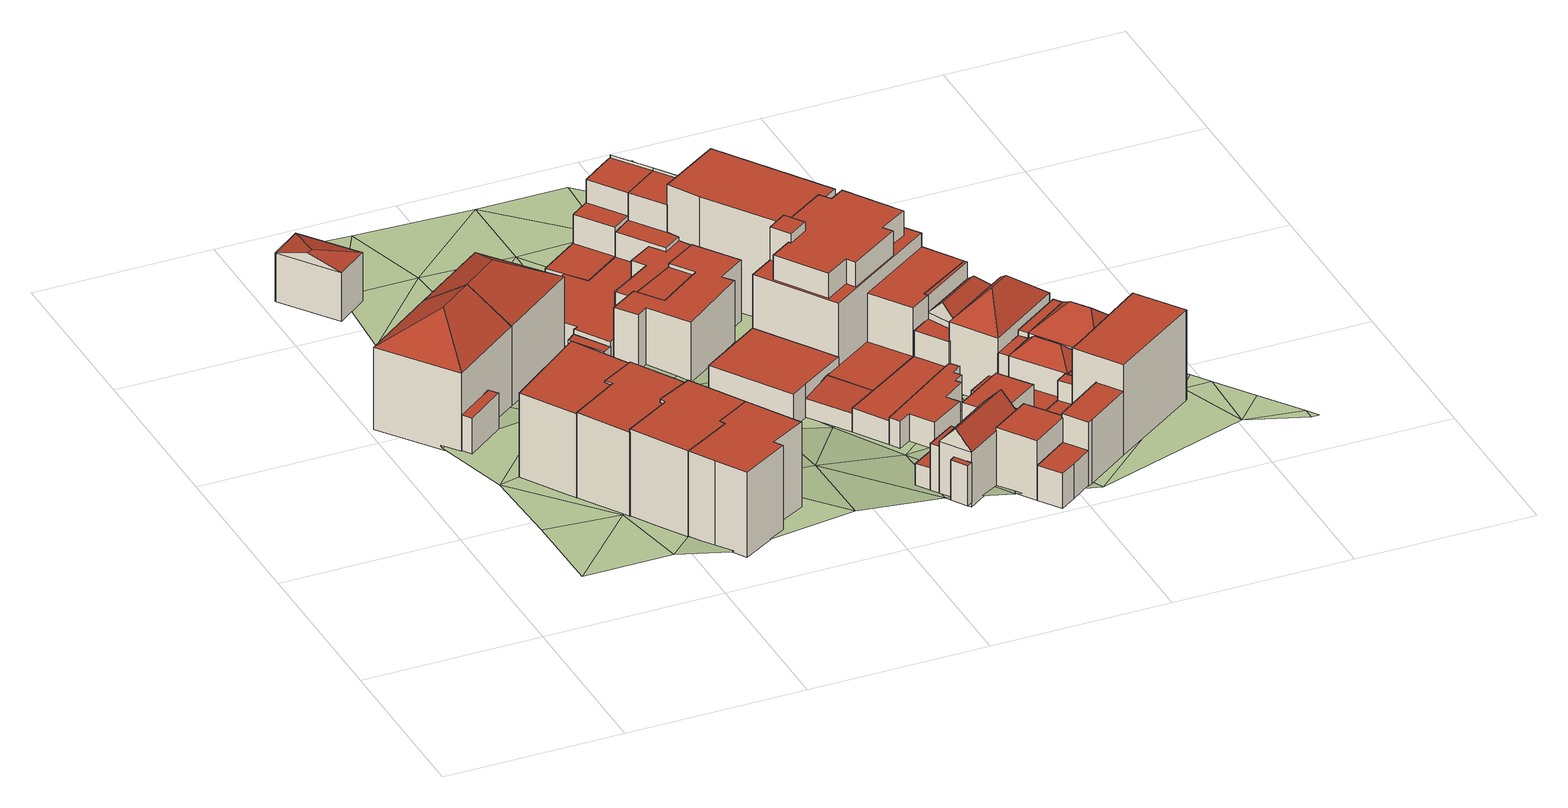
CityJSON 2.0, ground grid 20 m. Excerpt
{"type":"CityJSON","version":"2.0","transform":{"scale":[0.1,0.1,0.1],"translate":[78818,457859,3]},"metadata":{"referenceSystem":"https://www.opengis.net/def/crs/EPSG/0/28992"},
"CityObjects":{
"building1":{"type":"Building","children":["building1-1","building1-2"]},
"building1-1":{"type":"BuildingPart","attributes":{"RelativeEavesHeight":9.69,"AbsoluteEavesHeight":13.61,"RelativeRidgeHeight":13.06,"AbsoluteRidgeHeight":16.98,"roofType":"1130"},"parents":["building1"],"geometry":[{"type":"Solid","lod":"2","boundaries":[[[[0,1,2,3]],[[1,4,5,2]],[[4,6,7,5]],[[6,0,3,7]],[[4,1,8]],[[0,6,9]],[[1,0,9,8]],[[6,4,8,9]],[[3,2,5,7]]]],"semantics":{"surfaces":[{"type":"WallSurface"},{"type":"RoofSurface","Slope":57.02,"Direction":233.49},{"type":"RoofSurface","Slope":56.17,"Direction":143.67},{"type":"RoofSurface","Slope":56.23,"Direction":323.7},{"type":"GroundSurface"}],"values":[[0,0,0,0,1,0,2,3,4]]}}]},
"building1-2":{"type":"BuildingPart","attributes":{"RelativeEavesHeight":4.12,"AbsoluteEavesHeight":8.65,"RelativeRidgeHeight":4.12,"AbsoluteRidgeHeight":8.65,"roofType":"1000"},"parents":["building1"],"geometry":[{"type":"Solid","lod":"2","boundaries":[[[[10,11,12,13]],[[11,14,15,12]],[[14,16,17,15]],[[16,10,13,17]],[[16,14,11,10]],[[13,12,15,17]]]],"semantics":{"surfaces":[{"type":"WallSurface"},{"type":"RoofSurface","Slope":90,"Direction":0},{"type":"GroundSurface"}],"values":[[0,0,0,0,1,2]]}}]},
"building2":{"type":"Building","attributes":{"RelativeEavesHeight":9.89,"AbsoluteEavesHeight":14.6,"RelativeRidgeHeight":9.89,"AbsoluteRidgeHeight":14.6,"roofType":"1000"},"geometry":[{"type":"Solid","lod":"2","boundaries":[[[[18,19,20,21]],[[19,22,23,20]],[[22,24,25,23]],[[24,26,27,25]],[[26,28,29,27]],[[28,18,21,29]],[[28,26,24,22,19,18]],[[21,20,23,25,27,29]]]],"semantics":{"surfaces":[{"type":"WallSurface"},{"type":"RoofSurface","Slope":90,"Direction":91.21},{"type":"GroundSurface"}],"values":[[0,0,0,0,0,0,1,2]]}}]},
"building3":{"type":"Building","attributes":{"RelativeEavesHeight":5.75,"AbsoluteEavesHeight":9.42,"RelativeRidgeHeight":6.93,"AbsoluteRidgeHeight":10.59,"roofType":"1130"},"geometry":[{"type":"Solid","lod":"2","boundaries":[[[[30,31,32,33]],[[31,34,35,32]],[[34,36,37,35]],[[36,30,33,37]],[[34,31,38]],[[30,36,39]],[[31,30,39,38]],[[36,34,38,39]],[[33,32,35,37]]]],"semantics":{"surfaces":[{"type":"WallSurface"},{"type":"RoofSurface","Slope":72.04,"Direction":53.22},{"type":"RoofSurface","Slope":72.82,"Direction":322.83},{"type":"RoofSurface","Slope":72.52,"Direction":144.11},{"type":"GroundSurface"}],"values":[[0,0,0,0,1,0,2,3,4]]}}]},
"building4":{"type":"Building","children":["building4-1","building4-2"]},
"building4-1":{"type":"BuildingPart","attributes":{"RelativeEavesHeight":2.79,"AbsoluteEavesHeight":7.51,"RelativeRidgeHeight":2.79,"AbsoluteRidgeHeight":7.51,"roofType":"1000"},"parents":["building4"],"geometry":[{"type":"Solid","lod":"2","boundaries":[[[[40,41,42,29]],[[41,43,44,42]],[[43,45,46,44]],[[45,40,29,46]],[[45,43,41,40]],[[29,42,44,46]]]],"semantics":{"surfaces":[{"type":"WallSurface"},{"type":"RoofSurface","Slope":90,"Direction":0},{"type":"GroundSurface"}],"values":[[0,0,0,0,1,2]]}}]},
"building4-2":{"type":"BuildingPart","attributes":{"RelativeEavesHeight":9.96,"AbsoluteEavesHeight":14.8,"RelativeRidgeHeight":9.96,"AbsoluteRidgeHeight":14.8,"roofType":"1000"},"parents":["building4"],"geometry":[{"type":"Solid","lod":"2","boundaries":[[[[47,48,49,50]],[[48,51,52,49]],[[51,53,54,52]],[[53,55,56,54]],[[55,57,58,56]],[[57,59,60,58]],[[59,61,62,60]],[[61,47,50,62]],[[61,59,57,55,53,51,48,47]],[[50,49,52,54,56,58,60,62]]]],"semantics":{"surfaces":[{"type":"WallSurface"},{"type":"RoofSurface","Slope":90,"Direction":0},{"type":"GroundSurface"}],"values":[[0,0,0,0,0,0,0,0,1,2]]}}]},
"building5":{"type":"Building","attributes":{"RelativeEavesHeight":10.23,"AbsoluteEavesHeight":15.18,"RelativeRidgeHeight":10.23,"AbsoluteRidgeHeight":15.18,"roofType":"1000"},"geometry":[{"type":"Solid","lod":"2","boundaries":[[[[63,64,65,66]],[[64,67,68,65]],[[67,69,70,68]],[[69,71,72,70]],[[71,73,74,72]],[[73,75,76,74]],[[75,77,78,76]],[[77,63,66,78]],[[77,75,73,71,69,67,64,63]],[[66,65,68,70,72,74,76,78]]]],"semantics":{"surfaces":[{"type":"WallSurface"},{"type":"RoofSurface","Slope":90,"Direction":0},{"type":"GroundSurface"}],"values":[[0,0,0,0,0,0,0,0,1,2]]}}]},
"building6":{"type":"Building","attributes":{"RelativeEavesHeight":9.94,"AbsoluteEavesHeight":15.18,"RelativeRidgeHeight":9.94,"AbsoluteRidgeHeight":15.18,"roofType":"1000"},"geometry":[{"type":"Solid","lod":"2","boundaries":[[[[79,80,81,82]],[[80,83,84,81]],[[83,85,86,84]],[[85,67,87,86]],[[67,64,88,87]],[[64,63,89,88]],[[63,77,90,89]],[[77,91,92,90]],[[91,79,82,92]],[[91,77,63,64,67,85,83,80,79]],[[82,81,84,86,87,88,89,90,92]]]],"semantics":{"surfaces":[{"type":"WallSurface"},{"type":"RoofSurface","Slope":90,"Direction":0},{"type":"GroundSurface"}],"values":[[0,0,0,0,0,0,0,0,0,1,2]]}}]},
"building7":{"type":"Building","attributes":{"RelativeEavesHeight":9.84,"AbsoluteEavesHeight":13.61,"RelativeRidgeHeight":13.22,"AbsoluteRidgeHeight":16.98,"roofType":"1130"},"geometry":[{"type":"Solid","lod":"2","boundaries":[[[[6,93,94,95]],[[93,96,97,94]],[[96,0,98,97]],[[0,6,95,98]],[[96,93,99]],[[6,0,9]],[[93,6,9,99]],[[0,96,99,9]],[[95,94,97,98]]]],"semantics":{"surfaces":[{"type":"WallSurface"},{"type":"RoofSurface","Slope":57.31,"Direction":51.94},{"type":"RoofSurface","Slope":56.01,"Direction":323.55},{"type":"RoofSurface","Slope":56.37,"Direction":143.52},{"type":"GroundSurface"}],"values":[[0,0,0,0,1,0,2,3,4]]}}]},
"building8":{"type":"Building","children":["building8-1","building8-2","building8-3","building8-4","building8-5","building8-6","building8-7","building8-8"]},
"building8-1":{"type":"BuildingPart","attributes":{"RelativeEavesHeight":8.65,"AbsoluteEavesHeight":12.07,"RelativeRidgeHeight":9.95,"AbsoluteRidgeHeight":13.37,"roofType":"1010"},"parents":["building8"],"geometry":[{"type":"Solid","lod":"2","boundaries":[[[[100,101,102,103]],[[101,104,105,102]],[[104,106,107,105]],[[106,100,103,107]],[[106,104,101,100]],[[103,102,105,107]]]],"semantics":{"surfaces":[{"type":"WallSurface"},{"type":"RoofSurface","Slope":54,"Direction":54.31},{"type":"GroundSurface"}],"values":[[0,0,0,0,1,2]]}}]},
"building8-2":{"type":"BuildingPart","attributes":{"RelativeEavesHeight":9.6,"AbsoluteEavesHeight":13.07,"RelativeRidgeHeight":9.6,"AbsoluteRidgeHeight":13.07,"roofType":"1000"},"parents":["building8"],"geometry":[{"type":"Solid","lod":"2","boundaries":[[[[108,109,110,111]],[[109,112,113,110]],[[112,114,115,113]],[[114,108,111,115]],[[114,112,109,108]],[[111,110,113,115]]]],"semantics":{"surfaces":[{"type":"WallSurface"},{"type":"RoofSurface","Slope":90,"Direction":0},{"type":"GroundSurface"}],"values":[[0,0,0,0,1,2]]}}]},
"building8-3":{"type":"BuildingPart","attributes":{"RelativeEavesHeight":6.36,"AbsoluteEavesHeight":9.87,"RelativeRidgeHeight":6.36,"AbsoluteRidgeHeight":9.87,"roofType":"1000"},"parents":["building8"],"geometry":[{"type":"Solid","lod":"2","boundaries":[[[[116,117,113,115]],[[117,118,119,113]],[[118,120,121,119]],[[120,122,123,121]],[[122,116,115,123]],[[122,120,118,117,116]],[[115,113,119,121,123]]]],"semantics":{"surfaces":[{"type":"WallSurface"},{"type":"RoofSurface","Slope":90,"Direction":0},{"type":"GroundSurface"}],"values":[[0,0,0,0,0,1,2]]}}]},
"building8-4":{"type":"BuildingPart","attributes":{"RelativeEavesHeight":5.98,"AbsoluteEavesHeight":9.47,"RelativeRidgeHeight":5.98,"AbsoluteRidgeHeight":9.47,"roofType":"1000"},"parents":["building8"],"geometry":[{"type":"Solid","lod":"2","boundaries":[[[[124,125,126,127]],[[125,128,129,126]],[[128,130,131,129]],[[130,132,121,131]],[[132,133,119,121]],[[133,134,135,119]],[[134,136,137,135]],[[136,138,139,137]],[[138,124,127,139]],[[138,136,134,133,132,130,128,125,124]],[[127,126,129,131,121,119,135,137,139]]]],"semantics":{"surfaces":[{"type":"WallSurface"},{"type":"RoofSurface","Slope":90,"Direction":0},{"type":"GroundSurface"}],"values":[[0,0,0,0,0,0,0,0,0,1,2]]}}]},
"building8-5":{"type":"BuildingPart","attributes":{"RelativeEavesHeight":1.89,"AbsoluteEavesHeight":6.37,"RelativeRidgeHeight":1.89,"AbsoluteRidgeHeight":6.37,"roofType":"1000"},"parents":["building8"],"geometry":[{"type":"Solid","lod":"2","boundaries":[[[[140,141,142,143]],[[141,144,145,142]],[[144,146,147,145]],[[146,140,143,147]],[[146,144,141,140]],[[143,142,145,147]]]],"semantics":{"surfaces":[{"type":"WallSurface"},{"type":"RoofSurface","Slope":90,"Direction":0},{"type":"GroundSurface"}],"values":[[0,0,0,0,1,2]]}}]},
"building8-6":{"type":"BuildingPart","attributes":{"RelativeEavesHeight":3.41,"AbsoluteEavesHeight":6.97,"RelativeRidgeHeight":3.41,"AbsoluteRidgeHeight":6.97,"roofType":"1000"},"parents":["building8"],"geometry":[{"type":"Solid","lod":"2","boundaries":[[[[148,149,150,151]],[[149,152,153,150]],[[152,154,155,153]],[[154,156,157,155]],[[156,158,159,157]],[[158,160,161,159]],[[160,162,163,161]],[[162,164,165,163]],[[164,166,167,165]],[[166,168,169,167]],[[168,170,171,169]],[[170,172,173,171]],[[172,174,175,173]],[[174,148,151,175]],[[174,172,170,168,166,164,162,160,158,156,154,152,149,148]],[[151,150,153,155,157,159,161,163,165,167,169,171,173,175]]]],"semantics":{"surfaces":[{"type":"WallSurface"},{"type":"RoofSurface","Slope":90,"Direction":0},{"type":"GroundSurface"}],"values":[[0,0,0,0,0,0,0,0,0,0,0,0,0,0,1,2]]}}]},
"building8-7":{"type":"BuildingPart","attributes":{"RelativeEavesHeight":7.2,"AbsoluteEavesHeight":10.67,"RelativeRidgeHeight":7.2,"AbsoluteRidgeHeight":10.67,"roofType":"1000"},"parents":["building8"],"geometry":[{"type":"Solid","lod":"2","boundaries":[[[[176,177,178,137]],[[177,179,180,178]],[[179,181,182,180]],[[181,183,184,182]],[[183,185,186,184]],[[185,187,188,186]],[[187,189,190,188]],[[189,191,192,190]],[[191,193,194,192]],[[193,195,196,194]],[[195,197,198,196]],[[197,176,137,198]],[[197,195,193,191,189,187,185,183,181,179,177,176]],[[137,178,180,182,184,186,188,190,192,194,196,198]]]],"semantics":{"surfaces":[{"type":"WallSurface"},{"type":"RoofSurface","Slope":90,"Direction":0},{"type":"GroundSurface"}],"values":[[0,0,0,0,0,0,0,0,0,0,0,0,1,2]]}}]},
"building8-8":{"type":"BuildingPart","attributes":{"RelativeEavesHeight":6.75,"AbsoluteEavesHeight":10.27,"RelativeRidgeHeight":6.75,"AbsoluteRidgeHeight":10.27,"roofType":"1000"},"parents":["building8"],"geometry":[{"type":"Solid","lod":"2","boundaries":[[[[199,200,194,196]],[[200,201,192,194]],[[201,202,198,192]],[[202,199,196,198]],[[202,201,200,199]],[[196,194,192,198]]]],"semantics":{"surfaces":[{"type":"WallSurface"},{"type":"RoofSurface","Slope":90,"Direction":180},{"type":"GroundSurface"}],"values":[[0,0,0,0,1,2]]}}]},
"building9":{"type":"Building","children":["building9-1","building9-2","building9-3","building9-4","building9-5"]},
"building9-1":{"type":"BuildingPart","attributes":{"RelativeEavesHeight":8.62,"AbsoluteEavesHeight":12.07,"RelativeRidgeHeight":9.92,"AbsoluteRidgeHeight":13.37,"roofType":"1010"},"parents":["building9"],"geometry":[{"type":"Solid","lod":"2","boundaries":[[[[203,100,204,205]],[[100,106,111,204]],[[106,206,207,111]],[[206,203,205,207]],[[206,106,100,203]],[[205,204,111,207]]]],"semantics":{"surfaces":[{"type":"WallSurface"},{"type":"RoofSurface","Slope":54.2,"Direction":54.38},{"type":"GroundSurface"}],"values":[[0,0,0,0,1,2]]}}]},
"building9-2":{"type":"BuildingPart","attributes":{"RelativeEavesHeight":7.29,"AbsoluteEavesHeight":10.78,"RelativeRidgeHeight":7.29,"AbsoluteRidgeHeight":10.78,"roofType":"1000"},"parents":["building9"],"geometry":[{"type":"Solid","lod":"2","boundaries":[[[[203,208,209,205]],[[208,210,211,209]],[[210,203,205,211]],[[210,208,203]],[[205,209,211]]]],"semantics":{"surfaces":[{"type":"WallSurface"},{"type":"RoofSurface","Slope":90,"Direction":0},{"type":"GroundSurface"}],"values":[[0,0,0,1,2]]}}]},
"building9-3":{"type":"BuildingPart","attributes":{"RelativeEavesHeight":9.58,"AbsoluteEavesHeight":13.07,"RelativeRidgeHeight":9.58,"AbsoluteRidgeHeight":13.07,"roofType":"1000"},"parents":["building9"],"geometry":[{"type":"Solid","lod":"2","boundaries":[[[[212,213,207,214]],[[213,108,111,207]],[[108,114,115,111]],[[114,215,216,115]],[[215,212,214,216]],[[215,114,108,213,212]],[[214,207,111,115,216]]]],"semantics":{"surfaces":[{"type":"WallSurface"},{"type":"RoofSurface","Slope":90,"Direction":0},{"type":"GroundSurface"}],"values":[[0,0,0,0,0,1,2]]}}]},
"building9-4":{"type":"BuildingPart","attributes":{"RelativeEavesHeight":6.81,"AbsoluteEavesHeight":10.37,"RelativeRidgeHeight":6.81,"AbsoluteRidgeHeight":10.37,"roofType":"1000"},"parents":["building9"],"geometry":[{"type":"Solid","lod":"2","boundaries":[[[[217,218,219,220]],[[218,221,222,219]],[[221,223,224,222]],[[223,217,220,224]],[[223,221,218,217]],[[220,219,222,224]]]],"semantics":{"surfaces":[{"type":"WallSurface"},{"type":"RoofSurface","Slope":90,"Direction":0},{"type":"GroundSurface"}],"values":[[0,0,0,0,1,2]]}}]},
"building9-5":{"type":"BuildingPart","attributes":{"RelativeEavesHeight":3.38,"AbsoluteEavesHeight":6.97,"RelativeRidgeHeight":3.38,"AbsoluteRidgeHeight":6.97,"roofType":"1000"},"parents":["building9"],"geometry":[{"type":"Solid","lod":"2","boundaries":[[[[225,158,159,222]],[[158,156,157,159]],[[156,226,227,157]],[[226,228,224,227]],[[228,225,222,224]],[[228,226,156,158,225]],[[222,159,157,227,224]]]],"semantics":{"surfaces":[{"type":"WallSurface"},{"type":"RoofSurface","Slope":90,"Direction":0},{"type":"GroundSurface"}],"values":[[0,0,0,0,0,1,2]]}}]},
"building10":{"type":"Building","children":["building10-1","building10-2","building10-3","building10-4","building10-5"]},
"building10-1":{"type":"BuildingPart","attributes":{"RelativeEavesHeight":12.06,"AbsoluteEavesHeight":15.49,"RelativeRidgeHeight":12.06,"AbsoluteRidgeHeight":15.49,"roofType":"1000"},"parents":["building10"],"geometry":[{"type":"Solid","lod":"2","boundaries":[[[[229,230,231,232]],[[230,233,234,231]],[[233,235,236,234]],[[235,237,238,236]],[[237,229,232,238]],[[237,235,233,230,229]],[[232,231,234,236,238]]]],"semantics":{"surfaces":[{"type":"WallSurface"},{"type":"RoofSurface","Slope":90,"Direction":0},{"type":"GroundSurface"}],"values":[[0,0,0,0,0,1,2]]}}]},
"building10-2":{"type":"BuildingPart","attributes":{"RelativeEavesHeight":3.86,"AbsoluteEavesHeight":7.29,"RelativeRidgeHeight":3.86,"AbsoluteRidgeHeight":7.29,"roofType":"1000"},"parents":["building10"],"geometry":[{"type":"Solid","lod":"2","boundaries":[[[[239,240,241,242]],[[240,243,244,241]],[[243,245,246,244]],[[245,247,248,246]],[[247,239,242,248]],[[247,245,243,240,239]],[[242,241,244,246,248]]]],"semantics":{"surfaces":[{"type":"WallSurface"},{"type":"RoofSurface","Slope":90,"Direction":0},{"type":"GroundSurface"}],"values":[[0,0,0,0,0,1,2]]}}]},
"building10-3":{"type":"BuildingPart","attributes":{"RelativeEavesHeight":10.16,"AbsoluteEavesHeight":13.59,"RelativeRidgeHeight":10.16,"AbsoluteRidgeHeight":13.59,"roofType":"1000"},"parents":["building10"],"geometry":[{"type":"Solid","lod":"2","boundaries":[[[[249,250,232,246]],[[250,251,238,232]],[[251,252,253,238]],[[252,254,248,253]],[[254,249,246,248]],[[254,252,251,250,249]],[[246,232,238,253,248]]]],"semantics":{"surfaces":[{"type":"WallSurface"},{"type":"RoofSurface","Slope":90,"Direction":0},{"type":"GroundSurface"}],"values":[[0,0,0,0,0,1,2]]}}]},
"building10-4":{"type":"BuildingPart","attributes":{"RelativeEavesHeight":3.94,"AbsoluteEavesHeight":17.54,"RelativeRidgeHeight":3.94,"AbsoluteRidgeHeight":17.54,"roofType":"1000"},"parents":["building10"],"geometry":[{"type":"Solid","lod":"2","boundaries":[[[[255,256,257,258]],[[256,259,260,257]],[[259,261,262,260]],[[261,255,258,262]],[[261,259,256,255]],[[258,257,260,262]]]],"semantics":{"surfaces":[{"type":"WallSurface"},{"type":"RoofSurface","Slope":90,"Direction":0},{"type":"GroundSurface"}],"values":[[0,0,0,0,1,2]]}}]},
"building10-5":{"type":"BuildingPart","attributes":{"RelativeEavesHeight":2.91,"AbsoluteEavesHeight":16.5,"RelativeRidgeHeight":2.91,"AbsoluteRidgeHeight":16.5,"roofType":"1000"},"parents":["building10"],"geometry":[{"type":"Solid","lod":"2","boundaries":[[[[263,264,260,265]],[[264,266,257,260]],[[266,267,258,257]],[[267,268,250,258]],[[268,269,270,250]],[[269,271,272,270]],[[271,273,274,272]],[[273,275,276,274]],[[275,277,278,276]],[[277,279,280,278]],[[279,281,282,280]],[[281,283,284,282]],[[283,285,286,284]],[[285,287,288,286]],[[287,263,265,288]],[[287,285,283,281,279,277,275,273,271,269,268,267,266,264,263]],[[265,260,257,258,250,270,272,274,276,278,280,282,284,286,288]]]],"semantics":{"surfaces":[{"type":"WallSurface"},{"type":"RoofSurface","Slope":90,"Direction":0},{"type":"GroundSurface"}],"values":[[0,0,0,0,0,0,0,0,0,0,0,0,0,0,0,1,2]]}}]},
"building11":{"type":"Building","children":["building11-1","building11-2","building11-3"]},
"building11-1":{"type":"BuildingPart","attributes":{"RelativeEavesHeight":8.54,"AbsoluteEavesHeight":12,"RelativeRidgeHeight":8.54,"AbsoluteRidgeHeight":12,"roofType":"1000"},"parents":["building11"],"geometry":[{"type":"Solid","lod":"2","boundaries":[[[[289,290,291,292]],[[290,293,294,291]],[[293,295,296,294]],[[295,297,298,296]],[[297,299,300,298]],[[299,289,292,300]],[[299,297,295,293,290,289]],[[292,291,294,296,298,300]]]],"semantics":{"surfaces":[{"type":"WallSurface"},{"type":"RoofSurface","Slope":90,"Direction":0},{"type":"GroundSurface"}],"values":[[0,0,0,0,0,0,1,2]]}}]},
"building11-2":{"type":"BuildingPart","attributes":{"RelativeEavesHeight":2.53,"AbsoluteEavesHeight":6.01,"RelativeRidgeHeight":2.81,"AbsoluteRidgeHeight":6.29,"roofType":"1010"},"parents":["building11"],"geometry":[{"type":"Solid","lod":"2","boundaries":[[[[301,302,303,304]],[[302,305,306,303]],[[305,307,308,306]],[[307,301,304,308]],[[307,305,302,301]],[[304,303,306,308]]]],"semantics":{"surfaces":[{"type":"WallSurface"},{"type":"RoofSurface","Slope":81.97,"Direction":236.5},{"type":"GroundSurface"}],"values":[[0,0,0,0,1,2]]}}]},
"building11-3":{"type":"BuildingPart","attributes":{"RelativeEavesHeight":2.82,"AbsoluteEavesHeight":6.29,"RelativeRidgeHeight":2.82,"AbsoluteRidgeHeight":6.29,"roofType":"1000"},"parents":["building11"],"geometry":[{"type":"Solid","lod":"2","boundaries":[[[[305,309,300,306]],[[309,310,298,300]],[[310,307,308,298]],[[307,305,306,308]],[[307,310,309,305]],[[306,300,298,308]]]],"semantics":{"surfaces":[{"type":"WallSurface"},{"type":"RoofSurface","Slope":90,"Direction":0},{"type":"GroundSurface"}],"values":[[0,0,0,0,1,2]]}}]},
"building12":{"type":"Building","children":["building12-1","building12-2","building12-3","building12-4"]},
"building12-1":{"type":"BuildingPart","attributes":{"RelativeEavesHeight":6.53,"AbsoluteEavesHeight":10,"RelativeRidgeHeight":8.52,"AbsoluteRidgeHeight":11.99,"roofType":"1130"},"parents":["building12"],"geometry":[{"type":"Solid","lod":"2","boundaries":[[[[311,312,313,296]],[[312,314,315,313]],[[314,316,317,315]],[[316,311,296,317]],[[314,312,318]],[[311,316,319]],[[312,311,319,318]],[[316,314,318,319]],[[296,313,315,317]]]],"semantics":{"surfaces":[{"type":"WallSurface"},{"type":"RoofSurface","Slope":45,"Direction":55.8},{"type":"RoofSurface","Slope":44.87,"Direction":325.96},{"type":"RoofSurface","Slope":44.83,"Direction":145.21},{"type":"GroundSurface"}],"values":[[0,0,0,0,1,0,2,3,4]]}}]},
"building12-2":{"type":"BuildingPart","attributes":{"RelativeEavesHeight":8.53,"AbsoluteEavesHeight":12,"RelativeRidgeHeight":8.53,"AbsoluteRidgeHeight":12,"roofType":"1000"},"parents":["building12"],"geometry":[{"type":"Solid","lod":"2","boundaries":[[[[295,293,294,296]],[[293,290,291,294]],[[290,320,313,291]],[[320,295,296,313]],[[320,290,293,295]],[[296,294,291,313]]]],"semantics":{"surfaces":[{"type":"WallSurface"},{"type":"RoofSurface","Slope":90,"Direction":0},{"type":"GroundSurface"}],"values":[[0,0,0,0,1,2]]}}]},
"building12-3":{"type":"BuildingPart","attributes":{"RelativeEavesHeight":5.83,"AbsoluteEavesHeight":9.3,"RelativeRidgeHeight":5.83,"AbsoluteRidgeHeight":9.3,"roofType":"1000"},"parents":["building12"],"geometry":[{"type":"Solid","lod":"2","boundaries":[[[[321,322,317,296]],[[322,323,324,317]],[[323,325,326,324]],[[325,321,296,326]],[[325,323,322,321]],[[296,317,324,326]]]],"semantics":{"surfaces":[{"type":"WallSurface"},{"type":"RoofSurface","Slope":90,"Direction":0},{"type":"GroundSurface"}],"values":[[0,0,0,0,1,2]]}}]},
"building12-4":{"type":"BuildingPart","attributes":{"RelativeEavesHeight":2.82,"AbsoluteEavesHeight":6.29,"RelativeRidgeHeight":2.82,"AbsoluteRidgeHeight":6.29,"roofType":"1000"},"parents":["building12"],"geometry":[{"type":"Solid","lod":"2","boundaries":[[[[327,328,329,324]],[[328,330,304,329]],[[330,331,326,304]],[[331,327,324,326]],[[331,330,328,327]],[[324,329,304,326]]]],"semantics":{"surfaces":[{"type":"WallSurface"},{"type":"RoofSurface","Slope":90,"Direction":0},{"type":"GroundSurface"}],"values":[[0,0,0,0,1,2]]}}]},
"building13":{"type":"Building","children":["building13-1","building13-2","building13-3","building13-4","building13-5","building13-6","building13-7","building13-8","building13-9","building13-10","building13-11"]},
"building13-1":{"type":"BuildingPart","attributes":{"RelativeEavesHeight":6.28,"AbsoluteEavesHeight":9.78,"RelativeRidgeHeight":6.28,"AbsoluteRidgeHeight":9.78,"roofType":"1000"},"parents":["building13"],"geometry":[{"type":"Solid","lod":"2","boundaries":[[[[332,333,334,335]],[[333,336,337,334]],[[336,338,339,337]],[[338,332,335,339]],[[338,336,333,332]],[[335,334,337,339]]]],"semantics":{"surfaces":[{"type":"WallSurface"},{"type":"RoofSurface","Slope":90,"Direction":0},{"type":"GroundSurface"}],"values":[[0,0,0,0,1,2]]}}]},
"building13-2":{"type":"BuildingPart","attributes":{"RelativeEavesHeight":6.91,"AbsoluteEavesHeight":10.38,"RelativeRidgeHeight":6.91,"AbsoluteRidgeHeight":10.38,"roofType":"1000"},"parents":["building13"],"geometry":[{"type":"Solid","lod":"2","boundaries":[[[[340,341,342,334]],[[341,343,344,342]],[[343,345,337,344]],[[345,340,334,337]],[[345,343,341,340]],[[334,342,344,337]]]],"semantics":{"surfaces":[{"type":"WallSurface"},{"type":"RoofSurface","Slope":90,"Direction":0},{"type":"GroundSurface"}],"values":[[0,0,0,0,1,2]]}}]},
"building13-3":{"type":"BuildingPart","attributes":{"RelativeEavesHeight":6.92,"AbsoluteEavesHeight":10.38,"RelativeRidgeHeight":9.75,"AbsoluteRidgeHeight":13.21,"roofType":"1040"},"parents":["building13"],"geometry":[{"type":"Solid","lod":"2","boundaries":[[[[346,345,337,347]],[[345,343,344,337]],[[343,348,349,344]],[[348,346,347,349]],[[343,345,350]],[[346,348,351]],[[345,346,351,350]],[[348,343,350,351]],[[347,337,344,349]]]],"semantics":{"surfaces":[{"type":"WallSurface"},{"type":"RoofSurface","Slope":45,"Direction":324.56},{"type":"RoofSurface","Slope":45,"Direction":144.47},{"type":"RoofSurface","Slope":50.48,"Direction":235.17},{"type":"RoofSurface","Slope":50.48,"Direction":55.05},{"type":"GroundSurface"}],"values":[[0,0,0,0,1,2,3,4,5]]}}]},
"building13-4":{"type":"BuildingPart","attributes":{"RelativeEavesHeight":6.29,"AbsoluteEavesHeight":9.78,"RelativeRidgeHeight":6.29,"AbsoluteRidgeHeight":9.78,"roofType":"1000"},"parents":["building13"],"geometry":[{"type":"Solid","lod":"2","boundaries":[[[[352,353,354,347]],[[353,355,356,354]],[[355,357,358,356]],[[357,352,347,358]],[[357,355,353,352]],[[347,354,356,358]]]],"semantics":{"surfaces":[{"type":"WallSurface"},{"type":"RoofSurface","Slope":90,"Direction":0},{"type":"GroundSurface"}],"values":[[0,0,0,0,1,2]]}}]},
"building13-5":{"type":"BuildingPart","attributes":{"RelativeEavesHeight":6.29,"AbsoluteEavesHeight":9.78,"RelativeRidgeHeight":8.19,"AbsoluteRidgeHeight":11.68,"roofType":"1040"},"parents":["building13"],"geometry":[{"type":"Solid","lod":"2","boundaries":[[[[336,357,358,337]],[[357,355,356,358]],[[355,338,339,356]],[[338,336,337,339]],[[355,357,359]],[[336,338,360]],[[357,336,360,359]],[[338,355,359,360]],[[337,358,356,339]]]],"semantics":{"surfaces":[{"type":"WallSurface"},{"type":"RoofSurface","Slope":45,"Direction":144.85},{"type":"RoofSurface","Slope":45,"Direction":324.56},{"type":"RoofSurface","Slope":45,"Direction":55.11},{"type":"RoofSurface","Slope":45,"Direction":234.77},{"type":"GroundSurface"}],"values":[[0,0,0,0,1,2,3,4,5]]}}]},
"building13-6":{"type":"BuildingPart","attributes":{"RelativeEavesHeight":5.82,"AbsoluteEavesHeight":9.35,"RelativeRidgeHeight":5.82,"AbsoluteRidgeHeight":9.35,"roofType":"1000"},"parents":["building13"],"geometry":[{"type":"Solid","lod":"2","boundaries":[[[[361,362,363,364]],[[362,365,366,363]],[[365,367,368,366]],[[367,369,370,368]],[[369,371,372,370]],[[371,361,364,372]],[[371,369,367,365,362,361]],[[364,363,366,368,370,372]]]],"semantics":{"surfaces":[{"type":"WallSurface"},{"type":"RoofSurface","Slope":90,"Direction":270},{"type":"GroundSurface"}],"values":[[0,0,0,0,0,0,1,2]]}}]},
"building13-7":{"type":"BuildingPart","attributes":{"RelativeEavesHeight":3.27,"AbsoluteEavesHeight":6.78,"RelativeRidgeHeight":3.27,"AbsoluteRidgeHeight":6.78,"roofType":"1000"},"parents":["building13"],"geometry":[{"type":"Solid","lod":"2","boundaries":[[[[373,374,368,370]],[[374,375,366,368]],[[375,376,377,366]],[[376,378,379,377]],[[378,380,372,379]],[[380,373,370,372]],[[380,378,376,375,374,373]],[[370,368,366,377,379,372]]]],"semantics":{"surfaces":[{"type":"WallSurface"},{"type":"RoofSurface","Slope":90,"Direction":0},{"type":"GroundSurface"}],"values":[[0,0,0,0,0,0,1,2]]}}]},
"building13-8":{"type":"BuildingPart","attributes":{"RelativeEavesHeight":4.76,"AbsoluteEavesHeight":9.04,"RelativeRidgeHeight":4.76,"AbsoluteRidgeHeight":9.04,"roofType":"1000"},"parents":["building13"],"geometry":[{"type":"Solid","lod":"2","boundaries":[[[[381,382,383,384]],[[382,385,386,383]],[[385,387,388,386]],[[387,381,384,388]],[[387,385,382,381]],[[384,383,386,388]]]],"semantics":{"surfaces":[{"type":"WallSurface"},{"type":"RoofSurface","Slope":90,"Direction":0},{"type":"GroundSurface"}],"values":[[0,0,0,0,1,2]]}}]},
"building13-9":{"type":"BuildingPart","attributes":{"RelativeEavesHeight":6.48,"AbsoluteEavesHeight":10.24,"RelativeRidgeHeight":8.49,"AbsoluteRidgeHeight":12.26,"roofType":"1030"},"parents":["building13"],"geometry":[{"type":"Solid","lod":"2","boundaries":[[[[389,390,391,392]],[[390,393,394,391]],[[393,395,396,394]],[[395,389,392,396]],[[393,390,397]],[[389,395,398]],[[390,389,398,397]],[[395,393,397,398]],[[392,391,394,396]]]],"semantics":{"surfaces":[{"type":"WallSurface"},{"type":"RoofSurface","Slope":43.54,"Direction":145.48},{"type":"RoofSurface","Slope":43.54,"Direction":325.48},{"type":"GroundSurface"}],"values":[[0,0,0,0,0,0,1,2,3]]}}]},
"building13-10":{"type":"BuildingPart","attributes":{"RelativeEavesHeight":5.73,"AbsoluteEavesHeight":9.64,"RelativeRidgeHeight":5.73,"AbsoluteRidgeHeight":9.64,"roofType":"1000"},"parents":["building13"],"geometry":[{"type":"Solid","lod":"2","boundaries":[[[[399,400,401,402]],[[400,403,404,401]],[[403,405,406,404]],[[405,399,402,406]],[[405,403,400,399]],[[402,401,404,406]]]],"semantics":{"surfaces":[{"type":"WallSurface"},{"type":"RoofSurface","Slope":90,"Direction":0},{"type":"GroundSurface"}],"values":[[0,0,0,0,1,2]]}}]},
"building13-11":{"type":"BuildingPart","attributes":{"RelativeEavesHeight":3.07,"AbsoluteEavesHeight":6.75,"RelativeRidgeHeight":3.07,"AbsoluteRidgeHeight":6.75,"roofType":"1000"},"parents":["building13"],"geometry":[{"type":"Solid","lod":"2","boundaries":[[[[407,408,409,410]],[[408,411,412,409]],[[411,413,414,412]],[[413,415,416,414]],[[415,417,418,416]],[[417,407,410,418]],[[417,415,413,411,408,407]],[[410,409,412,414,416,418]]]],"semantics":{"surfaces":[{"type":"WallSurface"},{"type":"RoofSurface","Slope":90,"Direction":0},{"type":"GroundSurface"}],"values":[[0,0,0,0,0,0,1,2]]}}]},
"building14":{"type":"Building","children":["building14-1","building14-2","building14-3"]},
"building14-1":{"type":"BuildingPart","attributes":{"RelativeEavesHeight":3.22,"AbsoluteEavesHeight":6.69,"RelativeRidgeHeight":3.22,"AbsoluteRidgeHeight":6.69,"roofType":"1000"},"parents":["building14"],"geometry":[{"type":"Solid","lod":"2","boundaries":[[[[419,420,421,422]],[[420,423,424,421]],[[423,425,426,424]],[[425,427,329,426]],[[427,428,429,329]],[[428,430,431,429]],[[430,432,433,431]],[[432,434,435,433]],[[434,436,437,435]],[[436,438,439,437]],[[438,440,441,439]],[[440,419,422,441]],[[440,438,436,434,432,430,428,427,425,423,420,419]],[[422,421,424,426,329,429,431,433,435,437,439,441]]]],"semantics":{"surfaces":[{"type":"WallSurface"},{"type":"RoofSurface","Slope":90,"Direction":0},{"type":"GroundSurface"}],"values":[[0,0,0,0,0,0,0,0,0,0,0,0,1,2]]}}]},
"building14-2":{"type":"BuildingPart","attributes":{"RelativeEavesHeight":8.01,"AbsoluteEavesHeight":11.48,"RelativeRidgeHeight":11.12,"AbsoluteRidgeHeight":14.59,"roofType":"1040"},"parents":["building14"],"geometry":[{"type":"Solid","lod":"2","boundaries":[[[[442,443,315,429]],[[443,444,445,315]],[[444,446,447,445]],[[446,442,429,447]],[[444,443,448]],[[442,446,449]],[[443,442,449,448]],[[446,444,448,449]],[[429,315,445,447]]]],"semantics":{"surfaces":[{"type":"WallSurface"},{"type":"RoofSurface","Slope":49.5,"Direction":55.8},{"type":"RoofSurface","Slope":49.5,"Direction":236.23},{"type":"RoofSurface","Slope":42.63,"Direction":324.98},{"type":"RoofSurface","Slope":42.63,"Direction":145.25},{"type":"GroundSurface"}],"values":[[0,0,0,0,1,2,3,4,5]]}}]},
"building14-3":{"type":"BuildingPart","attributes":{"RelativeEavesHeight":3.28,"AbsoluteEavesHeight":6.78,"RelativeRidgeHeight":3.28,"AbsoluteRidgeHeight":6.78,"roofType":"1000"},"parents":["building14"],"geometry":[{"type":"Solid","lod":"2","boundaries":[[[[450,451,335,447]],[[451,376,377,335]],[[376,452,453,377]],[[452,454,455,453]],[[454,456,457,455]],[[456,450,447,457]],[[456,454,452,376,451,450]],[[447,335,377,453,455,457]]]],"semantics":{"surfaces":[{"type":"WallSurface"},{"type":"RoofSurface","Slope":90,"Direction":0},{"type":"GroundSurface"}],"values":[[0,0,0,0,0,0,1,2]]}}]},
"building15":{"type":"Building","children":["building15-1","building15-2","building15-3","building15-4","building15-5","building15-6"]},
"building15-1":{"type":"BuildingPart","attributes":{"RelativeEavesHeight":10.62,"AbsoluteEavesHeight":14.07,"RelativeRidgeHeight":10.62,"AbsoluteRidgeHeight":14.07,"roofType":"1000"},"parents":["building15"],"geometry":[{"type":"Solid","lod":"2","boundaries":[[[[458,459,354,460]],[[459,461,349,354]],[[461,462,463,349]],[[462,464,465,463]],[[464,466,467,465]],[[466,458,460,467]],[[466,464,462,461,459,458]],[[460,354,349,463,465,467]]]],"semantics":{"surfaces":[{"type":"WallSurface"},{"type":"RoofSurface","Slope":90,"Direction":2.25},{"type":"GroundSurface"}],"values":[[0,0,0,0,0,0,1,2]]}}]},
"building15-2":{"type":"BuildingPart","attributes":{"RelativeEavesHeight":7.46,"AbsoluteEavesHeight":10.97,"RelativeRidgeHeight":7.46,"AbsoluteRidgeHeight":10.97,"roofType":"1000"},"parents":["building15"],"geometry":[{"type":"Solid","lod":"2","boundaries":[[[[468,469,470,467]],[[469,471,472,470]],[[471,473,474,472]],[[473,475,476,474]],[[475,468,467,476]],[[475,473,471,469,468]],[[467,470,472,474,476]]]],"semantics":{"surfaces":[{"type":"WallSurface"},{"type":"RoofSurface","Slope":90,"Direction":136.33},{"type":"GroundSurface"}],"values":[[0,0,0,0,0,1,2]]}}]},
"building15-3":{"type":"BuildingPart","attributes":{"RelativeEavesHeight":4.08,"AbsoluteEavesHeight":7.67,"RelativeRidgeHeight":4.08,"AbsoluteRidgeHeight":7.67,"roofType":"1000"},"parents":["building15"],"geometry":[{"type":"Solid","lod":"2","boundaries":[[[[477,478,479,480]],[[478,481,482,479]],[[481,483,484,482]],[[483,485,486,484]],[[485,477,480,486]],[[485,483,481,478,477]],[[480,479,482,484,486]]]],"semantics":{"surfaces":[{"type":"WallSurface"},{"type":"RoofSurface","Slope":90,"Direction":132.51},{"type":"GroundSurface"}],"values":[[0,0,0,0,0,1,2]]}}]},
"building15-4":{"type":"BuildingPart","attributes":{"RelativeEavesHeight":6.95,"AbsoluteEavesHeight":10.57,"RelativeRidgeHeight":6.95,"AbsoluteRidgeHeight":10.57,"roofType":"1000"},"parents":["building15"],"geometry":[{"type":"Solid","lod":"2","boundaries":[[[[487,488,489,490]],[[488,491,486,489]],[[491,492,484,486]],[[492,493,494,484]],[[493,495,496,494]],[[495,487,490,496]],[[495,493,492,491,488,487]],[[490,489,486,484,494,496]]]],"semantics":{"surfaces":[{"type":"WallSurface"},{"type":"RoofSurface","Slope":90,"Direction":114.64},{"type":"GroundSurface"}],"values":[[0,0,0,0,0,0,1,2]]}}]},
"building15-5":{"type":"BuildingPart","attributes":{"RelativeEavesHeight":6.27,"AbsoluteEavesHeight":9.78,"RelativeRidgeHeight":6.27,"AbsoluteRidgeHeight":9.78,"roofType":"1000"},"parents":["building15"],"geometry":[{"type":"Solid","lod":"2","boundaries":[[[[497,353,354,379]],[[353,498,460,354]],[[498,499,500,460]],[[499,497,379,500]],[[499,498,353,497]],[[379,354,460,500]]]],"semantics":{"surfaces":[{"type":"WallSurface"},{"type":"RoofSurface","Slope":90,"Direction":0},{"type":"GroundSurface"}],"values":[[0,0,0,0,1,2]]}}]},
"building15-6":{"type":"BuildingPart","attributes":{"RelativeEavesHeight":3.96,"AbsoluteEavesHeight":7.48,"RelativeRidgeHeight":3.96,"AbsoluteRidgeHeight":7.48,"roofType":"1000"},"parents":["building15"],"geometry":[{"type":"Solid","lod":"2","boundaries":[[[[501,502,476,460]],[[502,503,504,476]],[[503,505,506,504]],[[505,507,500,506]],[[507,501,460,500]],[[507,505,503,502,501]],[[460,476,504,506,500]]]],"semantics":{"surfaces":[{"type":"WallSurface"},{"type":"RoofSurface","Slope":90,"Direction":0},{"type":"GroundSurface"}],"values":[[0,0,0,0,0,1,2]]}}]},
"terrain1":{"type":"TINRelief","geometry":[{"type":"CompositeSurface","lod":"2","boundaries":[[[508,509,510]],[[511,508,510]],[[509,512,510]],[[513,511,514]],[[515,513,514]],[[511,510,516]],[[511,516,514]],[[510,512,517]],[[512,518,517]],[[519,515,520]],[[515,514,521]],[[510,522,516]],[[523,519,524]],[[510,517,522]],[[515,521,520]],[[519,520,524]],[[525,523,526]],[[514,516,527]],[[517,518,528]],[[523,524,526]],[[514,529,521]],[[516,522,527]],[[514,527,529]],[[520,521,530]],[[522,517,531]],[[517,528,532]],[[524,520,533]],[[521,529,530]],[[527,522,534]],[[517,532,531]],[[526,524,535]],[[520,530,533]],[[529,527,536]],[[522,531,534]],[[532,528,537]],[[530,529,538]],[[524,533,535]],[[527,534,536]],[[531,532,539]],[[538,529,536]],[[533,530,538]],[[534,531,539]],[[532,537,540]],[[532,540,539]],[[541,534,539]],[[535,533,542]],[[533,538,542]],[[536,534,541]],[[540,537,543]],[[538,536,544]],[[536,541,545]],[[539,540,546]],[[535,542,547]],[[540,543,548]],[[541,539,546]],[[542,538,544]],[[536,545,544]],[[540,548,546]],[[547,542,549]],[[548,543,550]],[[542,551,549]],[[545,541,552]],[[542,544,553]],[[542,553,551]],[[541,546,552]],[[544,545,554]],[[553,544,555]],[[546,548,556]],[[545,552,557]],[[555,544,558]],[[545,557,554]],[[544,554,558]],[[548,550,559]],[[552,546,556]],[[557,552,560]],[[554,557,561]],[[561,557,560]],[[548,559,556]],[[552,562,560]],[[562,552,563]],[[552,556,564]],[[552,564,563]],[[550,565,559]],[[564,556,566]],[[566,556,567]],[[556,568,567]],[[556,559,568]],[[568,559,569]],[[559,565,570]],[[569,559,570]],[[565,571,570]],[[565,572,571]],[[565,573,572]],[[572,573,574]]]}]}
},
"vertices":[
[145,397,106],[63,337,106],[63,337,9],[145,397,9],[3,418,106],[3,418,9],[85,478,106],[85,478,9],[75,408,140],[115,438,140],
[107,369,57],[114,359,57],[114,359,15],[107,369,15],[70,327,57],[70,327,15],[63,337,57],[63,337,15],
[180,248,116],[185,240,116],[185,240,17],[180,248,17],[130,205,116],[130,205,17],[94,265,116],[94,265,17],[182,333,116],[182,333,17],[218,270,116],[218,270,17],
[14,681,64],[48,707,64],[48,707,7],[14,681,7],[94,646,64],[94,646,7],[59,620,64],[59,620,7],[42,655,76],[36,651,76],
[218,270,45],[247,286,45],[247,286,17],[261,263,45],[261,263,17],[233,244,45],[233,244,17],
[218,270,118],[254,209,118],[254,209,18],[218,270,18],[214,188,118],[214,188,18],[216,181,118],[216,181,18],[163,149,118],[163,149,18],[130,205,118],[130,205,18],[185,240,118],[185,240,18],[180,248,118],[180,248,18],
[251,126,122],[254,119,122],[254,119,20],[251,126,20],[199,87,122],[199,87,20],[163,149,122],[163,149,20],[216,181,122],[216,181,20],[214,188,122],[214,188,20],[254,209,122],[254,209,20],[290,149,122],[290,149,20],
[284,68,122],[290,58,122],[290,58,22],[284,68,22],[236,26,122],[236,26,22],[216,59,122],[216,59,22],[199,87,22],[254,119,22],[251,126,22],[290,149,22],[325,90,122],[325,90,22],
[169,539,106],[169,539,8],[85,478,8],[231,460,106],[231,460,8],[145,397,8],[157,469,140],
[427,635,78],[455,595,78],[455,595,4],[427,635,4],[425,576,104],[425,576,4],[398,614,104],[398,614,4],
[398,614,101],[425,576,101],[425,576,5],[398,614,5],[384,549,101],[384,549,5],[358,586,101],[358,586,5],
[358,586,69],[384,549,69],[391,536,69],[391,536,5],[371,522,69],[371,522,5],[337,570,69],[337,570,5],
[293,474,65],[342,506,65],[342,506,5],[293,474,5],[332,521,65],[332,521,5],[359,538,65],[359,538,5],[371,522,65],[391,536,65],[404,514,65],[404,514,5],[392,506,65],[392,506,5],[308,452,65],[308,452,5],
[257,420,34],[233,455,34],[233,455,15],[257,420,15],[243,463,34],[243,463,15],[267,426,34],[267,426,15],
[243,463,40],[248,465,40],[248,465,6],[243,463,6],[211,519,40],[211,519,6],[255,548,40],[255,548,6],[277,562,40],[277,562,6],[294,540,40],[294,540,6],[337,570,40],[337,570,6],[359,538,40],[359,538,6],[332,521,40],[332,521,6],[342,506,40],[342,506,6],[293,474,40],[293,474,6],[308,452,40],[308,452,6],[272,430,40],[272,430,6],[267,426,40],[267,426,6],
[392,506,77],[425,459,77],[425,459,5],[394,438,77],[394,438,5],[403,426,77],[403,426,5],[331,372,77],[331,372,5],[301,416,77],[301,416,5],[289,407,77],[289,407,5],[272,430,77],[272,430,5],[303,450,77],[303,450,5],[324,421,77],[324,421,5],[374,457,77],[374,457,5],[356,483,77],[356,483,5],
[374,457,73],[324,421,73],[303,450,73],[356,483,73],
[399,675,78],[427,635,5],[399,675,5],[369,654,104],[369,654,5],
[402,672,78],[402,672,5],[401,671,78],[401,671,5],
[356,645,101],[369,654,101],[356,645,5],[330,626,101],[330,626,5],
[330,626,74],[358,586,74],[358,586,6],[330,626,6],[337,571,74],[337,571,6],[309,611,74],[309,611,6],
[337,571,40],[264,579,40],[264,579,6],[309,611,40],
[465,427,125],[404,514,125],[404,514,4],[465,427,4],[384,549,125],[384,549,4],[452,593,125],[452,593,4],[534,472,125],[534,472,4],
[409,268,43],[391,256,43],[391,256,4],[409,268,4],[336,341,43],[336,341,4],[405,387,43],[405,387,4],[461,302,43],[461,302,4],
[405,387,106],[465,427,106],[534,472,106],[591,389,106],[591,389,4],[461,302,106],
[454,420,145],[468,399,145],[468,399,106],[454,420,106],[446,384,145],[446,384,106],[432,405,145],[432,405,106],
[444,386,135],[446,384,135],[444,386,106],[468,399,135],[454,420,135],[465,427,135],[508,455,135],[508,455,106],[517,443,135],[517,443,106],[533,453,135],[533,453,106],[573,392,135],[573,392,106],[541,372,135],[541,372,106],[548,362,135],[548,362,106],[489,323,135],[489,323,106],[483,333,135],[483,333,106],[456,315,135],[456,315,106],[420,370,135],[420,370,106],
[591,389,90],[619,347,90],[619,347,5],[591,389,5],[557,307,90],[557,307,5],[559,302,90],[559,302,5],[536,287,90],[536,287,5],[505,332,90],[505,332,5],
[440,223,27],[409,268,27],[409,268,5],[440,223,5],[443,290,33],[443,290,5],[473,245,33],[473,245,5],
[505,332,33],[536,287,33],
[559,302,70],[621,344,70],[621,344,5],[643,312,70],[643,312,5],[576,265,70],[576,265,5],[616,317,90],[567,284,90],
[621,344,90],
[559,302,63],[576,265,63],[560,253,63],[560,253,5],[537,287,63],[537,287,5],
[560,253,33],[464,186,33],[464,186,5],[440,223,33],[537,287,33],
[593,208,68],[625,229,68],[625,229,5],[593,208,5],[632,220,68],[632,220,5],[600,197,68],[600,197,5],
[625,229,74],[681,268,74],[681,268,5],[687,259,74],[687,259,5],[632,220,74],
[678,152,74],[678,152,5],[734,192,74],[734,192,5],[676,216,102],[690,196,102],
[678,152,68],[648,130,68],[648,130,5],[640,142,68],[640,142,5],[671,164,68],[671,164,5],
[644,168,87],[627,193,87],
[562,91,63],[525,144,63],[525,144,5],[562,91,5],[579,181,63],[579,181,5],[604,145,63],[604,145,5],[565,119,63],[565,119,5],[577,102,63],[577,102,5],
[565,119,38],[604,145,38],[579,181,38],[602,196,38],[602,196,5],[638,144,38],[638,144,5],[577,102,38],
[483,37,60],[472,54,60],[472,54,13],[483,37,13],[478,59,60],[478,59,13],[489,41,60],[489,41,13],
[562,91,72],[489,41,72],[489,41,8],[562,91,8],[468,73,72],[468,73,8],[540,123,72],[540,123,8],[479,57,93],[551,107,93],
[468,73,66],[462,82,66],[462,82,9],[468,73,9],[495,104,66],[495,104,9],[500,95,66],[500,95,9],
[495,104,37],[462,82,37],[462,82,7],[495,104,7],[452,96,37],[452,96,7],[525,144,37],[525,144,7],[540,123,37],[540,123,7],[500,95,37],[500,95,7],
[541,184,37],[502,159,37],[502,159,5],[541,184,5],[485,184,37],[485,184,5],[471,175,37],[471,175,5],[464,186,37],[561,255,37],[561,255,5],[568,245,37],[568,245,5],[558,237,37],[558,237,5],[563,229,37],[563,229,5],[553,222,37],[553,222,5],[557,216,37],[557,216,5],[532,198,37],[532,198,5],
[561,255,85],[643,312,85],[675,264,85],[675,264,5],[593,207,85],[593,207,5],[629,267,116],[607,252,116],
[593,207,38],[593,208,38],[574,177,38],[574,177,5],[559,197,38],[559,197,5],[587,216,38],[587,216,5],
[636,122,111],[648,130,111],[636,122,5],[734,192,111],[770,141,111],[770,141,5],[769,140,111],[769,140,5],[670,72,111],[670,72,5],
[670,72,80],[619,36,80],[619,36,5],[614,33,80],[614,33,5],[596,59,80],[596,59,5],[652,99,80],[652,99,5],
[614,33,47],[590,16,47],[590,16,6],[614,33,6],[572,4,47],[572,4,6],[555,28,47],[555,28,6],[597,58,47],[597,58,6],
[598,61,76],[596,59,76],[596,59,6],[598,61,6],[597,58,76],[555,28,76],[528,68,76],[528,68,6],[572,98,76],[572,98,6],
[638,144,68],[636,122,68],[626,135,68],[626,135,5],
[636,122,45],[652,99,45],[598,61,45],[598,61,5],[572,98,45],[572,98,5],[626,135,45],
[71,160,20],[71,61,22],[156,151,21],[70,259,17],[171,60,23],[47,348,16],[166,364,16],[62,480,9],[211,291,18],[283,164,22],[224,36,26],[71,562,8],[169,559,7],[210,485,8],[270,261,17],[78,663,7],[163,664,6],[69,768,6],[135,764,6],[270,360,15],[370,60,23],[242,466,17],[267,563,7],[371,261,4],[371,160,19],[268,660,6],[364,365,5],[269,760,5],[385,412,5],[468,58,14],[325,576,6],[426,239,5],[470,160,6],[427,408,5],[366,664,5],[537,40,11],[472,561,4],[460,430,5],[567,239,5],[370,760,5],[562,169,5],[418,712,5],[626,25,5],[454,660,4],[598,375,5],[471,637,4],[570,497,4],[507,585,4],[673,263,5],[571,460,4],[525,560,4],[776,163,4],[596,460,4],[587,473,5],[630,412,5],[666,361,4],[669,356,4],[804,82,6],[712,296,5],[735,264,4],[775,207,4],[792,183,5],[807,162,5],[837,119,5],[870,73,5],[870,60,5],[879,60,5]
]}
